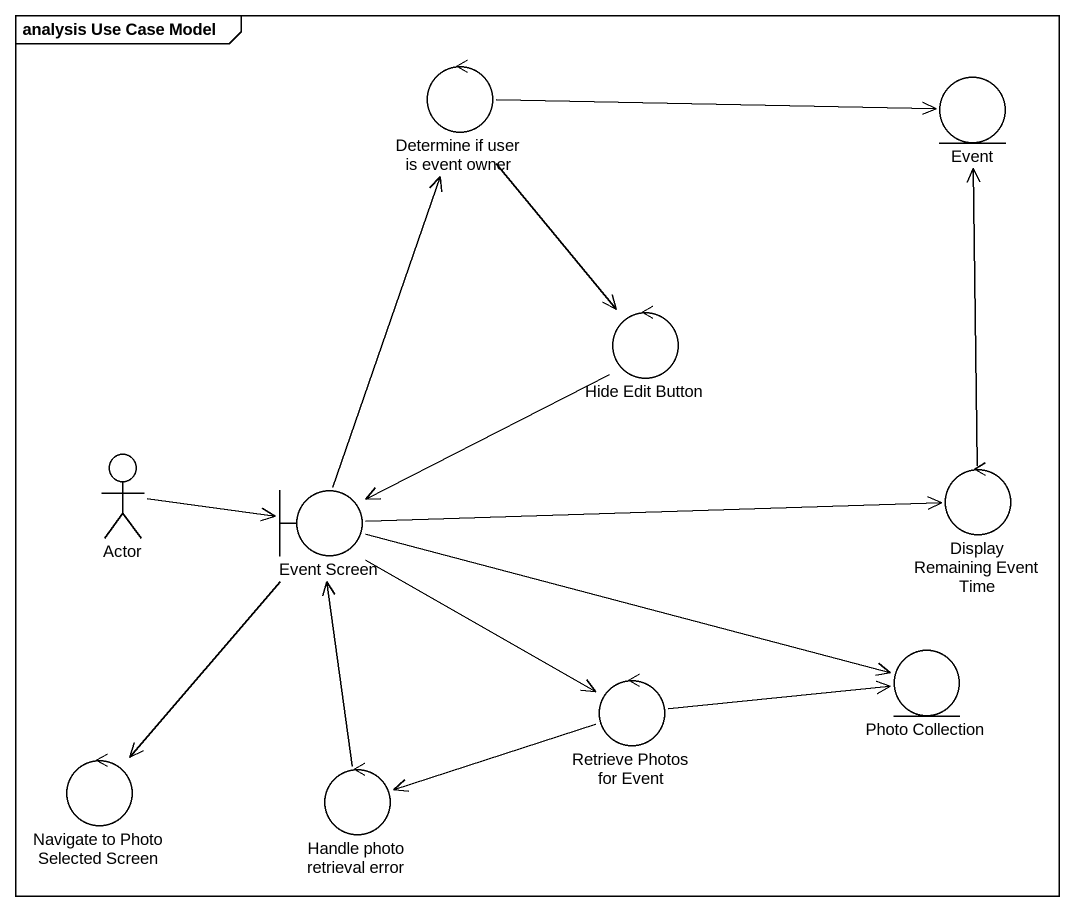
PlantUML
@startuml
mainframe analysis Use Case Model
control "Determine if user is event owner" as Determine_if_user_is_event
entity Event
control "Hide Edit Button" as Hide_Edit_Button
actor "Actor" as Actor_
control "Display Remaining Event Time" as Display_Remaining_Event_Time
boundary "Event Screen" as Event_Screen
control "Retrieve Photos for Event" as Retrieve_Photos_for_Event
entity "Photo Collection" as Photo_Collection
control "Navigate to Photo Selected Screen" as Navigate_to_Photo_Selected
control "Handle photo retrieval error" as Handle_photo_retrieval_error
Determine_if_user_is_event -right-> Event
Determine_if_user_is_event --> Hide_Edit_Button
Hide_Edit_Button -left-> Event_Screen
Actor_ -right-> Event_Screen
Display_Remaining_Event_Time -up-> Event
Event_Screen -up-> Determine_if_user_is_event
Event_Screen -right-> Display_Remaining_Event_Time
Event_Screen --> Retrieve_Photos_for_Event
Event_Screen -right-> Photo_Collection
Event_Screen --> Navigate_to_Photo_Selected
Retrieve_Photos_for_Event -right-> Photo_Collection
Retrieve_Photos_for_Event -left-> Handle_photo_retrieval_error
Handle_photo_retrieval_error -up-> Event_Screen
@enduml
